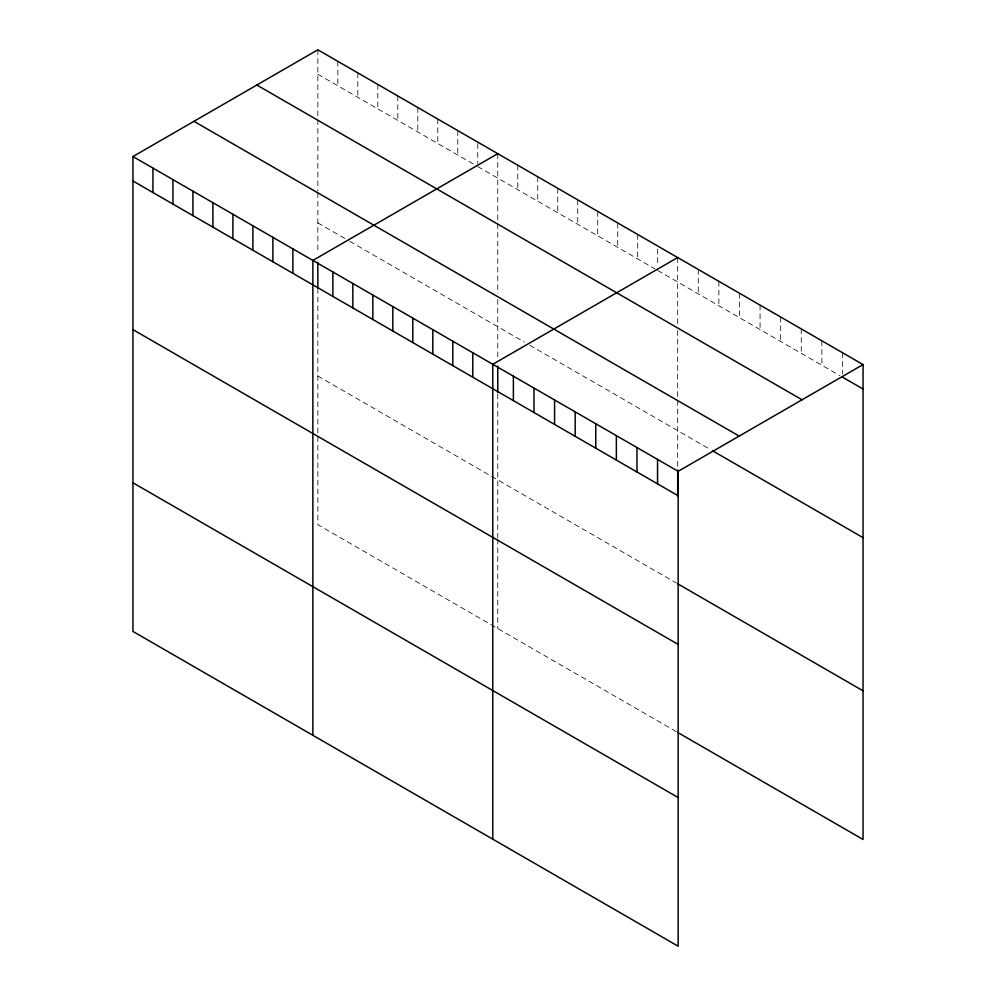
<?xml version="1.0" encoding="UTF-8"?>
<svg xmlns="http://www.w3.org/2000/svg" width="996" height="996" viewBox="0 0 996 996"><rect width="100%" height="100%" fill="white"/><g stroke="black" fill="none" stroke-linecap="round" stroke-linejoin="round"><path stroke-width="0.75" stroke-dasharray="4.98 3.74" d="M317.849 74.239L473.772 164.265M477.769 166.581L655.019 268.908M657.684 270.451L839.877 375.641M317.849 222.892L348.5 240.584M349.833 241.356L524.419 342.151M529.748 345.226L709.862 449.221M317.849 376.04L676.346 583.021M676.346 731.662L317.849 524.68L317.849 289.985M842.454 352.684L842.454 374.073M821.862 340.794L821.862 365.233M801.257 328.892L801.257 353.343M780.665 317.002L780.665 341.454M760.073 305.112L760.073 329.552M739.468 293.222L739.468 317.662M718.875 281.333L718.875 305.772M698.283 269.443L698.283 293.882M677.678 257.553L677.678 324.459M677.678 330.535L677.678 398.786M677.678 400.305L677.678 468.556M657.684 249.062L657.684 265.87M637.701 234.471L637.701 258.91M617.707 222.93L617.707 247.369M597.712 211.389L597.712 235.828M577.73 199.847L577.73 224.287M557.735 188.294L557.735 212.746M537.74 176.753L537.74 201.204M517.758 165.212L517.758 189.663M497.763 153.67L497.763 220.589M497.763 223.614L497.763 293.397M497.763 299.46L497.763 358.846M497.763 393.856L497.763 537.554M497.763 539.06L497.763 628.551M477.769 143.661L477.769 163.518M457.787 130.588L457.787 155.04M437.792 119.047L437.792 143.486M417.797 107.506L417.797 131.945M397.802 95.965L397.802 120.404M377.82 84.423L377.82 108.863M357.825 72.882L357.825 97.322M337.831 61.341L337.831 85.781M317.849 49.8L317.849 116.706M317.849 119.744L317.849 191.033M317.849 192.552L317.849 253.519"/><path stroke-width="1.49" d="M132.954 156.546L678.152 471.32L678.152 946.2L132.954 631.427L132.954 156.546L317.849 49.8L863.046 364.573L863.046 839.454L677.678 732.433M497.763 153.67L312.869 260.429L312.869 735.297M677.678 257.553L492.783 364.299L492.783 839.18M678.152 471.32L863.046 364.573M842.454 377.123L863.046 389.013M256.831 85.021L802.041 399.794M193.959 121.325L739.169 436.099M712.439 450.702L863.046 537.653M132.954 180.986L678.152 495.759M677.678 583.781L863.046 690.813M132.954 329.639L678.152 644.412M132.954 482.786L678.152 797.559M677.678 470.012L677.678 496.269M657.559 459.43L657.559 483.869M636.967 447.54L636.967 471.98M616.362 435.65L616.362 460.09M595.77 423.761L595.77 448.2M575.178 411.858L575.178 436.31M554.573 399.969L554.573 424.421M533.981 388.079L533.981 412.518M513.388 376.189L513.388 400.629M497.763 366.142L497.763 392.399M472.789 352.758L472.789 377.198M452.807 341.217L452.807 365.656M432.812 329.676L432.812 354.115M412.817 318.135L412.817 342.574M392.835 306.594L392.835 331.033M372.84 295.053L372.84 319.492M352.845 283.511L352.845 307.951M332.863 271.97L332.863 296.41M317.849 262.272L317.849 288.516M292.874 248.876L292.874 273.327M272.892 237.334L272.892 261.786M252.897 225.793L252.897 250.245M232.902 214.252L232.902 238.704M212.907 202.711L212.907 227.163M192.925 191.17L192.925 215.622M172.931 179.629L172.931 204.068M152.936 168.087L152.936 192.527"/></g></svg>
